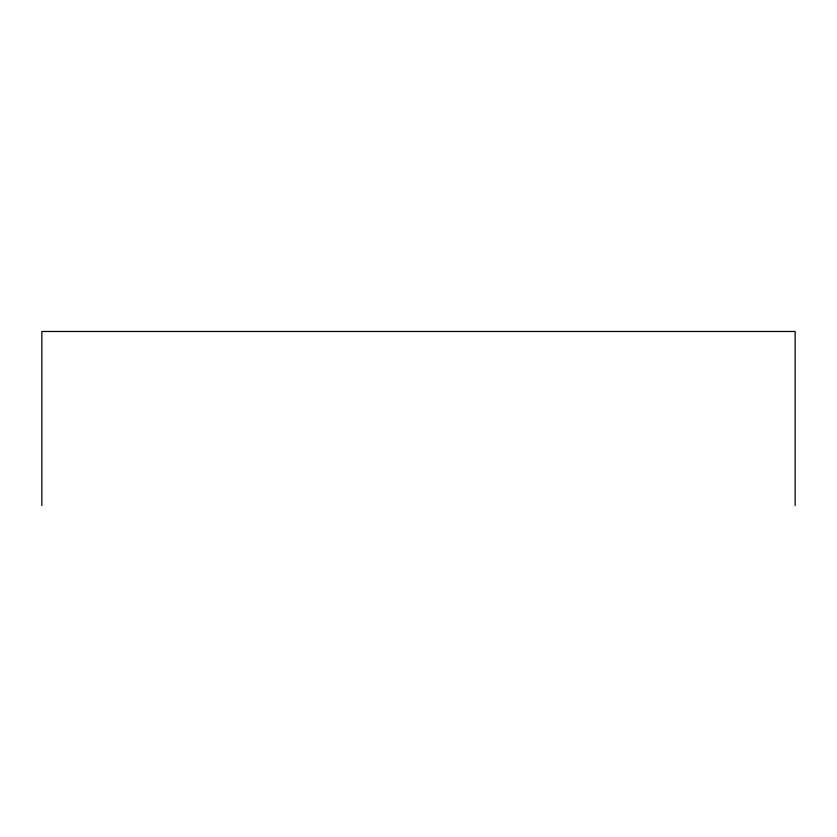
<?xml version="1.0" encoding="UTF-8"?>
<svg xmlns="http://www.w3.org/2000/svg" width="837" height="837" viewBox="0 0 837 837"><rect width="100%" height="100%" fill="white"/><g stroke="black" fill="none" stroke-linecap="round" stroke-linejoin="round"><path stroke-width="1.26" d="M795.15 505.527L795.15 331.473L41.85 331.473L41.85 505.527"/></g></svg>
